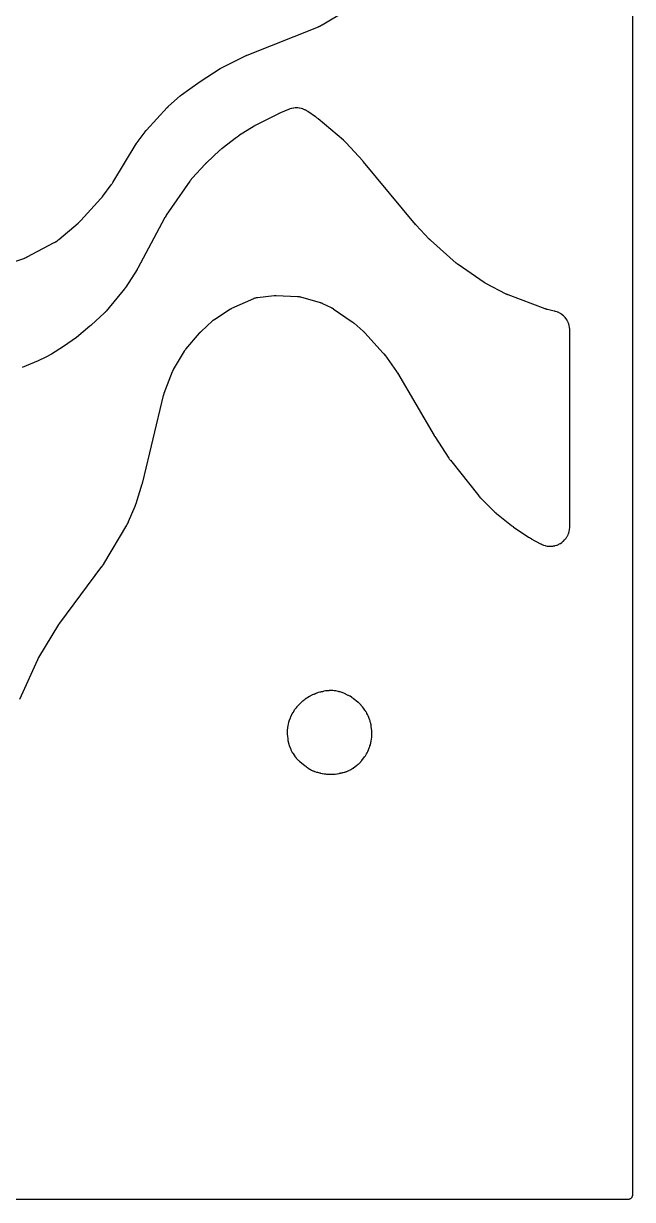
# Model space of a CAD drawing. Header units: millimetres. Extents: x 0 to 300, y 0 to 300.
# Drawn here: x 222.2 to 300, y -0.1 to 150 of the extents above; entities that cross this region are included whole.
import ezdxf

# ---------------------------------------------------------------- set-up
doc = ezdxf.new("R2010")
doc.units = ezdxf.units.MM
doc.layers.add('CUT', color=7, linetype='CONTINUOUS')

msp = doc.modelspace()

# ---------------------------------------------------------------- linework, layer by layer
at = {"layer": 'CUT'}
for points in [[(300.0045, 298.5625), (300.0045, 1.4375), (300.0045, 0.5522), (300.0009, 0.4788), (299.9923, 0.4206), (299.978, 0.3635), (299.9582, 0.3082), (299.933, 0.255), (299.9028, 0.2046), (299.8678, 0.1573), (299.8283, 0.1137), (299.7847, 0.0743), (299.7375, 0.0392), (299.687, 0.009), (299.6339, -0.0162), (299.5785, -0.036), (299.5214, -0.0503), (299.4633, -0.0589), (299.3898, -0.0625), (298.5045, -0.0625), (1.4375, -0.0625)], [(219.9946, 119.2294), (222.2739, 120.0192), (222.2841, 120.0229), (222.3554, 120.049), (222.3659, 120.053), (222.4123, 120.071), (222.4345, 120.0801), (222.5715, 120.1398), (222.5924, 120.1494), (222.6285, 120.1667), (222.6382, 120.1715), (222.7052, 120.2053), (222.716, 120.2109), (226.1726, 122.0429), (226.1869, 122.0506), (226.2784, 122.1024), (226.2924, 122.1105), (226.3465, 122.143), (226.3737, 122.1605), (226.5478, 122.2783), (226.5741, 122.2972), (226.6244, 122.3353), (226.6371, 122.3453), (226.7191, 122.4111), (226.7316, 122.4214), (229.1996, 124.5133), (229.214, 124.5259), (229.3064, 124.6095), (229.3204, 124.6226), (229.4329, 124.731), (229.4465, 124.7446), (229.5334, 124.8338), (229.5466, 124.8478), (232.1171, 127.6638), (232.127, 127.6749), (232.1901, 127.7476), (232.1997, 127.7589), (232.2767, 127.8521), (232.286, 127.8637), (232.3455, 127.9394), (232.3545, 127.9512), (233.4397, 129.4055), (233.4482, 129.4172), (233.5024, 129.4936), (233.5106, 129.5054), (233.5763, 129.6029), (233.5842, 129.6149), (233.6346, 129.6938), (233.6423, 129.706), (236.6337, 134.6404), (236.6388, 134.6486), (236.6507, 134.6678), (236.6559, 134.676), (236.6622, 134.6859), (236.6674, 134.6941), (236.6798, 134.713), (236.6851, 134.7211), (236.6913, 134.7303), (236.6967, 134.7384), (236.7094, 134.757), (236.7149, 134.765), (236.7216, 134.7747), (236.7272, 134.7826), (236.7403, 134.8009), (236.746, 134.8088), (237.7555, 136.1904), (237.7633, 136.2009), (237.7816, 136.2252), (237.7895, 136.2356), (237.7993, 136.2482), (237.8074, 136.2584), (237.8264, 136.2822), (237.8346, 136.2924), (237.8442, 136.304), (237.8526, 136.314), (237.8723, 136.3372), (237.8808, 136.3471), (237.8913, 136.3591), (237.9, 136.3689), (237.9203, 136.3916), (237.9292, 136.4012), (240.6034, 139.2884), (240.6112, 139.2967), (240.6294, 139.3159), (240.6372, 139.3241), (240.6469, 139.334), (240.6549, 139.3421), (240.6736, 139.3608), (240.6816, 139.3688), (240.691, 139.3779), (240.6991, 139.3857), (240.7183, 139.404), (240.7266, 139.4117), (240.7367, 139.4212), (240.7451, 139.4288), (240.7647, 139.4466), (240.7731, 139.4541), (242.2525, 140.7591), (242.2602, 140.7659), (242.2784, 140.7816), (242.2862, 140.7882), (242.2958, 140.7963), (242.3037, 140.8029), (242.3223, 140.8182), (242.3303, 140.8247), (242.3395, 140.8321), (242.3476, 140.8385), (242.3664, 140.8533), (242.3746, 140.8596), (242.3845, 140.8673), (242.3927, 140.8735), (242.412, 140.8879), (242.4202, 140.894), (243.4834, 141.6715), (244.8048, 142.598), (247.3568, 144.264), (250.6598, 145.9037), (250.6681, 145.9078), (250.6874, 145.9171), (250.6957, 145.9211), (250.7057, 145.9258), (250.7139, 145.9296), (250.7333, 145.9385), (250.7416, 145.9423), (250.7512, 145.9466), (250.7596, 145.9502), (250.7792, 145.9587), (250.7876, 145.9623), (250.7979, 145.9667), (250.8063, 145.9702), (250.8168, 145.9745), (259.8915, 149.5933), (259.9243, 149.6064), (259.9345, 149.6106), (260.0052, 149.6403), (260.0157, 149.6448), (260.0617, 149.6652), (260.0837, 149.6754), (260.2193, 149.7422), (260.24, 149.7529), (260.2756, 149.7721), (260.2852, 149.7774), (260.3512, 149.8147), (260.3619, 149.8209), (263.4376, 151.6436)], [(221.7702, 63.7966), (224.0736, 68.8604), (224.0793, 68.8726), (224.0927, 68.9008), (224.0985, 68.9129), (224.1057, 68.9275), (224.1116, 68.9395), (224.1258, 68.9673), (224.132, 68.9792), (224.1392, 68.9927), (224.1455, 69.0045), (224.1605, 69.0319), (224.167, 69.0436), (224.1751, 69.0578), (224.1818, 69.0694), (224.1976, 69.0963), (224.2045, 69.1078), (226.7572, 73.31), (226.7629, 73.3191), (226.7762, 73.3405), (226.782, 73.3496), (226.789, 73.3606), (226.7949, 73.3697), (226.8087, 73.3907), (226.8147, 73.3996), (226.8216, 73.4099), (226.8277, 73.4188), (226.842, 73.4395), (226.8482, 73.4483), (226.8558, 73.459), (226.8621, 73.4678), (226.8769, 73.4881), (226.8833, 73.4967), (232.2623, 80.6962), (232.2717, 80.7092), (232.3318, 80.7943), (232.3409, 80.8075), (232.4134, 80.9163), (232.4221, 80.9297), (232.4776, 81.0179), (232.4859, 81.0316), (235.4213, 85.9866), (235.4312, 86.004), (235.4935, 86.1177), (235.5029, 86.1354), (235.5763, 86.2807), (235.585, 86.2986), (235.6397, 86.4163), (235.6478, 86.4346), (236.49, 88.4173), (236.4956, 88.4308), (236.5307, 88.5194), (236.5359, 88.533), (236.5772, 88.6452), (236.5821, 88.6591), (236.6128, 88.7492), (236.6174, 88.7631), (237.3952, 91.2425), (237.3979, 91.2516), (237.4168, 91.3152), (237.4196, 91.325), (237.4417, 91.4047), (237.4443, 91.4143), (237.4608, 91.4776), (237.4634, 91.488), (240.123, 102.5247), (240.1265, 102.5387), (240.1349, 102.5713), (240.1386, 102.5853), (240.1433, 102.6022), (240.1472, 102.6161), (240.1567, 102.6484), (240.1608, 102.6622), (240.1657, 102.678), (240.1701, 102.6918), (240.1806, 102.7238), (240.1852, 102.7375), (240.1909, 102.7541), (240.1958, 102.7677), (240.2073, 102.7993), (240.2123, 102.8128), (241.2692, 105.5814), (241.2727, 105.5904), (241.2782, 105.6043), (241.2875, 105.627), (241.3005, 105.6574), (241.3124, 105.6842), (241.3222, 105.7053), (241.3279, 105.7174), (241.3301, 105.7218), (241.343, 105.7476), (241.3727, 105.8043), (241.3913, 105.838), (241.3978, 105.8492), (241.4026, 105.8575), (242.7823, 108.183), (242.7873, 108.1913), (242.7951, 108.2041), (242.8082, 108.225), (242.8261, 108.2528), (242.8425, 108.2772), (242.8558, 108.2964), (242.8635, 108.3073), (242.8664, 108.3113), (242.8836, 108.3345), (242.9226, 108.3856), (242.9467, 108.4156), (242.955, 108.4256), (242.9612, 108.433), (244.72, 110.493), (244.7285, 110.5027), (244.7483, 110.5253), (244.7569, 110.5349), (244.7674, 110.5466), (244.7761, 110.556), (244.7966, 110.578), (244.8054, 110.5874), (244.8156, 110.5981), (244.8246, 110.6073), (244.8457, 110.6287), (244.8548, 110.6378), (244.866, 110.6488), (244.8752, 110.6578), (244.8969, 110.6786), (244.9063, 110.6874), (246.3707, 112.0508), (246.3779, 112.0574), (246.3891, 112.0676), (246.4078, 112.0842), (246.4332, 112.1061), (246.4561, 112.1252), (246.4745, 112.14), (246.4851, 112.1484), (246.4891, 112.1515), (246.5124, 112.1691), (246.565, 112.2075), (246.597, 112.2298), (246.608, 112.2371), (246.6162, 112.2425), (248.5972, 113.5296), (248.6032, 113.5335), (248.6172, 113.5424), (248.6198, 113.5441), (248.6474, 113.5609), (248.7032, 113.5935), (248.7225, 113.6044), (248.7499, 113.6186), (248.8231, 113.6548), (248.8549, 113.6698), (251.636, 114.9126), (251.6465, 114.9172), (251.6607, 114.9234), (251.7032, 114.9404), (251.7534, 114.9591), (251.8286, 114.9834), (251.9025, 115.0038), (251.9804, 115.0216), (252.035, 115.0315), (252.0809, 115.0386), (252.0959, 115.0405), (252.1072, 115.0419), (254.2307, 115.2885), (254.2397, 115.2895), (254.2537, 115.291), (254.2768, 115.2931), (254.3078, 115.2956), (254.3354, 115.2974), (254.3573, 115.2985), (254.3699, 115.299), (254.3745, 115.2992), (254.4017, 115.2997), (254.4621, 115.3), (254.4983, 115.2995), (254.5106, 115.299), (254.5196, 115.2987), (257.2129, 115.1763), (257.2259, 115.1756), (257.2435, 115.1746), (257.2955, 115.1699), (257.382, 115.1597), (257.4201, 115.1543), (257.4579, 115.1473), (257.5432, 115.1296), (257.594, 115.1175), (257.611, 115.1129), (257.6236, 115.1094), (260.1319, 114.3947), (260.141, 114.3921), (260.1552, 114.3879), (260.1784, 114.3807), (260.2095, 114.3705), (260.237, 114.3611), (260.2586, 114.3532), (260.271, 114.3487), (260.2756, 114.3469), (260.3021, 114.3364), (260.3607, 114.312), (260.3955, 114.2967), (260.4071, 114.2913), (260.4157, 114.2872), (261.5429, 113.7474), (261.5494, 113.7443), (261.5643, 113.737), (261.567, 113.7356), (261.5956, 113.7209), (261.6525, 113.6903), (261.6718, 113.6795), (261.6981, 113.6636), (261.7671, 113.6201), (261.7963, 113.6008), (264.228, 111.9292), (264.2389, 111.9216), (264.2641, 111.9037), (264.2749, 111.8959), (264.2878, 111.8865), (264.2983, 111.8787), (264.3228, 111.8602), (264.3333, 111.8522), (264.3453, 111.8428), (264.3556, 111.8347), (264.3797, 111.8154), (264.3899, 111.8071), (264.4023, 111.7968), (264.4124, 111.7883), (264.4359, 111.7684), (264.4459, 111.7598), (265.6173, 110.7331), (265.6268, 110.7246), (265.6487, 110.7048), (265.6581, 110.6963), (265.6694, 110.6858), (265.6787, 110.6771), (265.7001, 110.6566), (265.7092, 110.6478), (265.7196, 110.6376), (265.7286, 110.6287), (265.7494, 110.6077), (265.7582, 110.5986), (265.769, 110.5875), (265.7777, 110.5783), (265.7979, 110.5567), (265.8065, 110.5473), (268.1822, 107.9374), (268.1912, 107.9273), (268.2122, 107.9035), (268.2211, 107.8933), (268.2319, 107.8807), (268.2407, 107.8703), (268.2609, 107.8459), (268.2695, 107.8354), (268.2793, 107.8233), (268.2877, 107.8126), (268.3072, 107.7877), (268.3155, 107.7769), (268.3255, 107.7637), (268.3336, 107.7528), (268.3524, 107.7273), (268.3603, 107.7162), (269.8646, 105.5989), (269.8703, 105.5908), (269.8834, 105.572), (269.8889, 105.5639), (269.8956, 105.554), (269.9011, 105.5458), (269.9138, 105.5267), (269.9191, 105.5185), (269.9253, 105.509), (269.9306, 105.5007), (269.9428, 105.4813), (269.948, 105.473), (269.9543, 105.4628), (269.9594, 105.4544), (269.9712, 105.4347), (269.9762, 105.4263), (274.6596, 97.4404), (274.6631, 97.4345), (274.6877, 97.3935), (274.6916, 97.3872), (274.723, 97.3364), (274.7268, 97.3303), (274.7521, 97.2905), (274.7563, 97.284), (276.5427, 94.5521), (276.5505, 94.5405), (276.6018, 94.4658), (276.6099, 94.4544), (276.6765, 94.3622), (276.6848, 94.351), (276.7396, 94.2788), (276.7481, 94.2678), (280.3705, 89.715), (280.382, 89.7011), (280.4576, 89.6116), (280.4695, 89.598), (280.5678, 89.4887), (280.58, 89.4754), (280.661, 89.3907), (280.6736, 89.3778), (282.347, 87.7273), (282.3586, 87.7163), (282.4344, 87.6453), (282.4462, 87.6346), (282.5437, 87.5481), (282.5558, 87.5377), (282.6353, 87.4709), (282.6477, 87.4608), (284.5372, 85.9577), (284.5457, 85.9511), (284.6049, 85.9057), (284.6141, 85.8988), (284.689, 85.8436), (284.6982, 85.837), (284.7582, 85.7945), (284.7681, 85.7876), (286.7191, 84.4641), (286.7326, 84.4552), (286.8205, 84.3989), (286.8342, 84.3905), (286.9465, 84.3228), (286.9604, 84.3147), (287.0512, 84.2632), (287.0653, 84.2554), (288.2711, 83.614), (288.2842, 83.6073), (288.3697, 83.5645), (288.3829, 83.558), (288.4349, 83.5336), (288.4618, 83.5217), (288.6361, 83.4499), (288.6915, 83.4302), (288.8696, 83.3765), (288.9267, 83.3623), (289.1091, 83.3264), (289.1673, 83.3178), (289.3524, 83.2999), (289.4111, 83.2971), (289.5971, 83.2974), (289.6558, 83.3004), (289.8409, 83.3188), (289.899, 83.3276), (290.0814, 83.3641), (290.1384, 83.3784), (290.3163, 83.4326), (290.3717, 83.4525), (290.5434, 83.5239), (290.5965, 83.5491), (290.7604, 83.6369), (290.8109, 83.6672), (290.9654, 83.7706), (291.0126, 83.8057), (291.1563, 83.9238), (291.1998, 83.9633), (291.3312, 84.0949), (291.3707, 84.1385), (291.4886, 84.2823), (291.5236, 84.3296), (291.6268, 84.4842), (291.657, 84.5347), (291.7446, 84.6987), (291.7698, 84.7519), (291.8409, 84.9237), (291.8607, 84.9791), (291.9146, 85.1571), (291.9289, 85.2141), (291.9652, 85.3965), (291.9738, 85.4547), (291.9923, 85.6423), (291.9945, 85.6717), (291.9973, 85.729), (291.9978, 85.7437), (292.0002, 85.8393), (292.0004, 85.854), (292.004, 110.7961), (292.0038, 110.8106), (292.0016, 110.9047), (292.001, 110.9191), (291.9983, 110.9756), (291.9962, 111.0045), (291.9784, 111.1893), (291.97, 111.2466), (291.9349, 111.4262), (291.9211, 111.4825), (291.8688, 111.6579), (291.8496, 111.7126), (291.7807, 111.8822), (291.7563, 111.9347), (291.6713, 112.0969), (291.642, 112.1468), (291.5418, 112.3001), (291.5078, 112.3469), (291.3933, 112.4898), (291.3549, 112.5332), (291.2272, 112.6643), (291.1848, 112.7038), (291.045, 112.822), (290.9991, 112.8572), (290.8485, 112.9614), (290.7994, 112.9921), (290.6395, 113.0813), (290.5876, 113.107), (290.4199, 113.1804), (290.3657, 113.201), (290.1893, 113.2586), (290.1616, 113.267), (290.107, 113.2819), (290.093, 113.2856), (290.0017, 113.3082), (289.9876, 113.3116), (289.1671, 113.4944), (289.1517, 113.4979), (289.116, 113.5065), (289.1007, 113.5104), (289.0821, 113.5152), (289.0668, 113.5193), (289.0314, 113.5292), (289.0162, 113.5336), (288.9989, 113.5387), (288.9838, 113.5433), (288.9488, 113.5545), (288.9338, 113.5594), (288.9156, 113.5655), (288.9007, 113.5706), (288.866, 113.583), (288.8512, 113.5884), (284.1123, 115.3688), (284.0997, 115.3737), (284.0703, 115.3852), (284.0577, 115.3903), (284.0424, 115.3966), (284.0299, 115.4018), (284.0009, 115.4142), (283.9885, 115.4197), (283.9743, 115.426), (283.962, 115.4316), (283.9333, 115.4449), (283.9211, 115.4507), (283.9062, 115.4579), (283.894, 115.4638), (283.8658, 115.478), (283.8537, 115.4842), (281.2919, 116.8171), (281.2797, 116.8235), (281.2514, 116.8388), (281.2393, 116.8454), (281.2247, 116.8537), (281.2127, 116.8605), (281.1849, 116.8766), (281.173, 116.8836), (281.1594, 116.8918), (281.1477, 116.899), (281.1203, 116.916), (281.1087, 116.9233), (281.0946, 116.9324), (281.083, 116.94), (281.0562, 116.9578), (281.0448, 116.9655), (277.7346, 119.2413), (277.7232, 119.2493), (277.6968, 119.2681), (277.6855, 119.2762), (277.6718, 119.2862), (277.6607, 119.2945), (277.6349, 119.3141), (277.6239, 119.3226), (277.6113, 119.3324), (277.6004, 119.3411), (277.5752, 119.3615), (277.5645, 119.3703), (277.5514, 119.3811), (277.5408, 119.3901), (277.5163, 119.4112), (277.5058, 119.4204), (274.2074, 122.3473), (274.1999, 122.3541), (274.1825, 122.3699), (274.1751, 122.3767), (274.1661, 122.3851), (274.1587, 122.392), (274.1417, 122.4081), (274.1344, 122.4151), (274.1261, 122.4232), (274.1189, 122.4303), (274.1022, 122.4468), (274.0951, 122.454), (274.0865, 122.4627), (274.0794, 122.47), (274.0631, 122.4869), (274.0562, 122.4942), (272.3961, 124.2569), (272.3923, 124.261), (272.3834, 124.2706), (272.3796, 124.2747), (272.3705, 124.2846), (272.3659, 124.2897), (272.3551, 124.3016), (272.3505, 124.3067), (272.3452, 124.3127), (272.3407, 124.3178), (272.33, 124.3299), (272.3261, 124.3345), (272.3176, 124.3443), (272.3056, 124.3585), (272.3003, 124.3648), (265.6664, 132.3353), (265.6622, 132.3403), (265.6333, 132.3743), (265.6288, 132.3796), (265.5921, 132.4217), (265.5876, 132.4267), (265.5583, 132.4597), (265.5535, 132.465), (263.4603, 134.7589), (263.4471, 134.7729), (263.3602, 134.8623), (263.3466, 134.8758), (263.234, 134.9844), (263.2199, 134.9975), (263.1274, 135.0811), (263.113, 135.0938), (259.8538, 137.8567), (259.8413, 137.867), (259.7595, 137.9327), (259.7468, 137.9426), (259.6419, 138.0222), (259.6289, 138.0318), (259.5437, 138.0929), (259.5305, 138.1022), (258.5419, 138.7721), (258.5295, 138.7802), (258.4489, 138.8321), (258.4364, 138.8399), (258.3872, 138.8698), (258.3616, 138.8845), (258.1954, 138.9747), (258.1423, 139.0002), (257.9704, 139.0727), (257.915, 139.0929), (257.7369, 139.1481), (257.6797, 139.1628), (257.4971, 139.2002), (257.4388, 139.2092), (257.2533, 139.2285), (257.1944, 139.2317), (257.0079, 139.2328), (256.949, 139.2302), (256.7633, 139.2129), (256.7049, 139.2045), (256.5219, 139.1691), (256.4646, 139.1551), (256.2834, 139.1011), (256.2553, 139.092), (256.201, 139.0728), (256.1871, 139.0677), (256.0975, 139.0337), (256.0838, 139.0283), (255.0559, 138.6082), (255.0455, 138.6039), (254.9736, 138.5729), (254.9625, 138.568), (254.8737, 138.5276), (254.863, 138.5226), (254.7934, 138.4893), (254.7821, 138.4837), (252.0028, 137.0804), (251.9901, 137.0738), (251.9082, 137.03), (251.8957, 137.0231), (251.7943, 136.9656), (251.7819, 136.9584), (251.7023, 136.9108), (251.6901, 136.9033), (249.7082, 135.6528), (249.6968, 135.6455), (249.6234, 135.5968), (249.6122, 135.5892), (249.5214, 135.526), (249.5103, 135.5181), (249.4392, 135.4661), (249.4283, 135.458), (247.5932, 134.0536), (247.582, 134.0447), (247.5094, 133.9864), (247.4984, 133.9773), (247.409, 133.9019), (247.3982, 133.8926), (247.3285, 133.8308), (247.3179, 133.8212), (245.5912, 132.2167), (245.5825, 132.2084), (245.5264, 132.1542), (245.5178, 132.1457), (245.4488, 132.0762), (245.4404, 132.0676), (245.3865, 132.0112), (245.3783, 132.0024), (243.809, 130.2907), (243.7955, 130.2754), (243.7095, 130.175), (243.6965, 130.1594), (243.593, 130.0298), (243.5806, 130.0137), (243.5016, 129.9077), (243.4897, 129.8912), (240.4765, 125.5466), (240.4669, 125.5323), (240.4058, 125.4386), (240.3966, 125.4241), (240.3233, 125.3043), (240.3146, 125.2895), (240.2589, 125.1924), (240.2506, 125.1773), (236.8214, 118.773), (236.8182, 118.7672), (236.8108, 118.7537), (236.8077, 118.7478), (236.8, 118.734), (236.796, 118.7269), (236.7866, 118.7104), (236.7826, 118.7033), (236.7779, 118.6952), (236.7738, 118.6881), (236.7641, 118.6717), (236.7599, 118.6647), (236.7577, 118.6611), (236.7527, 118.6529), (236.7409, 118.6337), (236.7358, 118.6256), (235.3098, 116.371), (235.302, 116.3589), (235.2835, 116.3308), (235.2755, 116.3188), (235.2658, 116.3044), (235.2577, 116.2926), (235.2385, 116.2653), (235.2302, 116.2536), (235.2205, 116.2403), (235.212, 116.2287), (235.1919, 116.2019), (235.1832, 116.1905), (235.1724, 116.1767), (235.1635, 116.1654), (235.1426, 116.1393), (235.1335, 116.1282), (232.7846, 113.2915), (232.7749, 113.2801), (232.7522, 113.2535), (232.7423, 113.2422), (232.7302, 113.2286), (232.7202, 113.2174), (232.6966, 113.1917), (232.6864, 113.1807), (232.6746, 113.1682), (232.6642, 113.1574), (232.6397, 113.1324), (232.6291, 113.1218), (232.6161, 113.109), (232.6054, 113.0986), (232.5801, 113.0744), (232.5692, 113.0641), (230.8904, 111.5127), (230.889, 111.5117), (230.8654, 111.4946), (230.8203, 111.4601), (230.8088, 111.4511), (230.7351, 111.3918), (230.7239, 111.3826), (229.0016, 109.9276), (227.3381, 108.777), (225.8075, 107.798), (225.1105, 107.4152), (224.102, 106.9357), (222.0589, 106.1006)]]:
    msp.add_lwpolyline(points, dxfattribs=at)
msp.add_lwpolyline([(255.9721, 60.2774), (255.9631, 60.1961), (255.9619, 60.1836), (255.9244, 59.7661), (255.9232, 59.7504), (255.9167, 59.6483), (255.9159, 59.6325), (255.9136, 59.5711), (255.9135, 59.5584), (255.9131, 59.5368), (255.9149, 59.3367), (255.916, 59.3059), (255.9196, 59.2459), (255.9207, 59.2305), (255.9293, 59.1308), (255.9308, 59.1155), (255.9783, 58.6908), (255.9806, 58.6731), (255.9968, 58.5587), (255.9996, 58.5412), (256.0114, 58.4728), (256.0184, 58.438), (256.0367, 58.3599), (256.0381, 58.3532), (256.0412, 58.341), (256.0711, 58.2131), (256.0802, 58.1787), (256.0843, 58.1649), (256.0939, 58.126), (256.1035, 58.0913), (256.1243, 58.0242), (256.1299, 58.0071), (256.1679, 57.8963), (256.174, 57.8794), (256.3254, 57.4781), (256.3299, 57.4664), (256.3601, 57.3911), (256.3649, 57.3795), (256.384, 57.3346), (256.3943, 57.3118), (256.4631, 57.1672), (256.4864, 57.123), (256.567, 56.9845), (256.58, 56.9632), (256.6063, 56.9221), (256.6132, 56.9116), (256.6583, 56.8441), (256.6654, 56.8338), (256.9485, 56.4292), (256.9568, 56.4177), (257.0113, 56.3436), (257.0198, 56.3323), (257.0536, 56.2885), (257.0714, 56.2665), (257.189, 56.1283), (257.2277, 56.087), (257.3578, 55.9604), (257.3786, 55.9412), (257.42, 55.9045), (257.4307, 55.8953), (257.501, 55.836), (257.512, 55.827), (258.213, 55.2634), (258.2733, 55.2144), (258.2861, 55.2042), (258.2994, 55.194), (258.3731, 55.1347), (258.3875, 55.1235), (258.4821, 55.0521), (258.4968, 55.0413), (258.5549, 55.0002), (258.5853, 54.9801), (258.7866, 54.8551), (258.8181, 54.8368), (258.8807, 54.8031), (258.8969, 54.7947), (259.0029, 54.7416), (259.0193, 54.7337), (259.1958, 54.6519), (259.2126, 54.6445), (259.3225, 54.5976), (259.3395, 54.5906), (259.4062, 54.5646), (259.4408, 54.5522), (259.668, 54.4792), (259.7033, 54.469), (259.7727, 54.4513), (259.7905, 54.447), (259.9071, 54.421), (259.9251, 54.4173), (260.0348, 54.3963), (260.0509, 54.3908), (260.0666, 54.3857), (260.1284, 54.3665), (260.1604, 54.3575), (260.3664, 54.3057), (260.4316, 54.2932), (260.6421, 54.2645), (260.6751, 54.2609), (260.7396, 54.2557), (260.7561, 54.2546), (260.7838, 54.2532), (260.8068, 54.2488), (260.8232, 54.2459), (260.9296, 54.2286), (260.946, 54.2262), (261.0102, 54.2175), (261.0432, 54.214), (261.2551, 54.1974), (261.3214, 54.1959), (261.5338, 54.2028), (261.5669, 54.2048), (261.6314, 54.2105), (261.6479, 54.2121), (261.755, 54.2246), (261.7679, 54.2262), (261.7844, 54.2258), (261.801, 54.2256), (261.9093, 54.226), (261.9259, 54.2262), (261.9908, 54.2282), (262.0241, 54.2302), (262.2366, 54.2485), (262.3026, 54.2579), (262.5118, 54.2997), (262.5442, 54.3071), (262.6071, 54.3234), (262.6232, 54.3278), (262.7272, 54.3577), (262.7431, 54.3625), (262.7665, 54.37), (262.8016, 54.375), (262.8192, 54.3778), (262.9335, 54.3978), (262.951, 54.4011), (263.0192, 54.4151), (263.054, 54.4233), (263.2779, 54.4834), (263.3121, 54.4937), (263.3782, 54.5157), (263.395, 54.5216), (263.5039, 54.5615), (263.5206, 54.5679), (263.68, 54.6318), (263.6915, 54.6365), (263.7664, 54.6683), (263.7778, 54.6734), (263.8224, 54.6934), (263.845, 54.7042), (263.9885, 54.776), (264.0322, 54.8003), (264.1692, 54.8839), (264.1902, 54.8973), (264.2309, 54.9245), (264.2412, 54.9316), (264.3078, 54.9782), (264.318, 54.9855), (264.8231, 55.3548), (264.8344, 55.3633), (264.907, 55.419), (264.9181, 55.4277), (264.9293, 55.4368), (264.9337, 55.4402), (264.9448, 55.449), (264.9878, 55.4837), (265.0094, 55.502), (265.1448, 55.6226), (265.1852, 55.6621), (265.3087, 55.7949), (265.3275, 55.816), (265.3632, 55.8582), (265.3722, 55.8691), (265.4299, 55.9407), (265.4386, 55.9518), (265.7953, 56.4162), (265.8032, 56.4268), (265.854, 56.4961), (265.8617, 56.5068), (265.8913, 56.5491), (265.906, 56.5711), (265.997, 56.7141), (266.0099, 56.7365), (266.0132, 56.7416), (266.0396, 56.787), (266.1176, 56.936), (266.1293, 56.9595), (266.1511, 57.0059), (266.1565, 57.0178), (266.1911, 57.0957), (266.1963, 57.1078), (266.4202, 57.6445), (266.425, 57.6563), (266.4552, 57.7333), (266.4597, 57.7451), (266.4769, 57.7918), (266.4852, 57.8158), (266.535, 57.9711), (266.5485, 58.0201), (266.585, 58.179), (266.5901, 58.2039), (266.5967, 58.2392), (266.5975, 58.2431), (266.6026, 58.2683), (266.6114, 58.3178), (266.6135, 58.3305), (266.6264, 58.4132), (266.6282, 58.4259), (266.664, 58.6932), (266.6989, 58.9396), (266.7006, 58.9521), (266.7103, 59.0331), (266.7117, 59.0455), (266.7166, 59.0944), (266.7185, 59.1194), (266.7186, 59.1199), (266.7222, 59.1593), (266.724, 59.1839), (266.732, 59.3417), (266.7325, 59.391), (266.7275, 59.5489), (266.7263, 59.5736), (266.7228, 59.6216), (266.7218, 59.6339), (266.7143, 59.7136), (266.7131, 59.7259), (266.6472, 60.3036), (266.6456, 60.3164), (266.6344, 60.3991), (266.6325, 60.4118), (266.6247, 60.4614), (266.6202, 60.4867), (266.5876, 60.6482), (266.5838, 60.6638), (266.5747, 60.7093), (266.5624, 60.7597), (266.5159, 60.9193), (266.5082, 60.9441), (266.4919, 60.9921), (266.4876, 61.0043), (266.4589, 61.0835), (266.4543, 61.0957), (266.2437, 61.6394), (266.2388, 61.6517), (266.2059, 61.7315), (266.2007, 61.7437), (266.1798, 61.7912), (266.1686, 61.8152), (266.0934, 61.9679), (266.0678, 62.0144), (265.9794, 62.1598), (265.9651, 62.1821), (265.9409, 62.2181), (265.9387, 62.2217), (265.9239, 62.2446), (265.8938, 62.2887), (265.886, 62.2999), (265.8343, 62.3721), (265.8263, 62.3832), (265.6393, 62.6324), (265.5084, 62.81), (265.5006, 62.8203), (265.449, 62.8872), (265.441, 62.8975), (265.4091, 62.937), (265.3988, 62.9492), (265.3968, 62.9517), (265.3654, 62.9901), (265.3489, 63.0094), (265.2407, 63.1308), (265.2053, 63.1672), (265.0872, 63.279), (265.0684, 63.2961), (265.031, 63.3286), (265.0213, 63.3368), (264.9579, 63.3896), (264.9481, 63.3976), (264.3936, 63.8399), (264.3799, 63.8506), (264.2894, 63.9185), (264.2753, 63.9288), (264.2198, 63.968), (264.1908, 63.9873), (264.1389, 64.0196), (264.1329, 64.0236), (263.9367, 64.1458), (263.906, 64.1638), (263.845, 64.1969), (263.8292, 64.2052), (263.726, 64.2573), (263.71, 64.2651), (263.1454, 64.5299), (263.1291, 64.5373), (263.022, 64.5837), (263.0055, 64.5905), (262.9404, 64.6164), (262.9067, 64.6287), (262.6854, 64.7018), (262.651, 64.712), (262.5834, 64.7299), (262.5659, 64.7342), (262.4524, 64.7607), (262.4348, 64.7645), (262.1173, 64.8287), (262.1039, 64.8312), (262.0168, 64.8467), (262.0034, 64.849), (261.9508, 64.8571), (261.9238, 64.8607), (261.7503, 64.8796), (261.696, 64.883), (261.5238, 64.8861), (261.4694, 64.8846), (261.2953, 64.8718), (261.2682, 64.8692), (261.2154, 64.8629), (261.2019, 64.8612), (261.1739, 64.8572), (261.1185, 64.8576), (261.0573, 64.855), (260.8644, 64.8368), (260.8038, 64.8279), (260.6112, 64.7896), (260.5813, 64.7828), (260.5233, 64.7682), (260.5085, 64.7642), (260.4125, 64.7374), (260.3978, 64.7331), (260.3791, 64.7273), (260.2545, 64.7067), (260.2416, 64.7044), (260.1577, 64.6886), (260.1448, 64.6861), (260.0945, 64.6755), (260.069, 64.6695), (259.9058, 64.6276), (259.8555, 64.6123), (259.6988, 64.557), (259.6501, 64.5374), (259.4967, 64.4677), (259.4731, 64.4563), (259.4311, 64.435), (259.3642, 64.4127), (259.3513, 64.4082), (259.3011, 64.3902), (259.2756, 64.3804), (259.1135, 64.3139), (259.064, 64.2909), (258.9087, 64.2098), (258.8847, 64.1967), (258.8386, 64.1698), (258.8268, 64.1628), (258.7511, 64.1165), (258.7395, 64.1092), (258.2198, 63.7747), (258.2073, 63.7665), (258.127, 63.712), (258.1148, 63.7034), (258.0674, 63.6695), (258.0435, 63.6515), (257.8917, 63.5308), (257.8688, 63.5116), (257.825, 63.4731), (257.8139, 63.4632), (257.7426, 63.3973), (257.7318, 63.387), (257.3148, 62.9819), (257.3026, 62.9697), (257.2561, 62.9219), (257.2236, 62.8885), (257.2119, 62.8761), (257.1667, 62.8269), (257.1442, 62.801), (257.0034, 62.629), (256.9824, 62.6019), (256.9431, 62.5479), (256.9333, 62.534), (256.8704, 62.4422), (256.8609, 62.4279), (256.6124, 62.0419), (256.6032, 62.0272), (256.5451, 61.9309), (256.5363, 61.916), (256.5324, 61.9091), (256.5214, 61.8908), (256.5129, 61.8762), (256.4804, 61.8185), (256.4646, 61.7885), (256.3674, 61.5908), (256.3532, 61.56), (256.3275, 61.4991), (256.3211, 61.4834), (256.281, 61.3807), (256.275, 61.3648), (256.1295, 60.9584), (256.1254, 60.9466), (256.0996, 60.8696), (256.0958, 60.8577), (256.0812, 60.8111), (256.0743, 60.787), (256.033, 60.6322), (256.0221, 60.5834), (255.9939, 60.4257), (255.99, 60.401), (255.9881, 60.3873), (255.9839, 60.3635), (255.9801, 60.3386), (255.9737, 60.2899)], close=True, dxfattribs=at)

doc.saveas('drawing.dxf')
